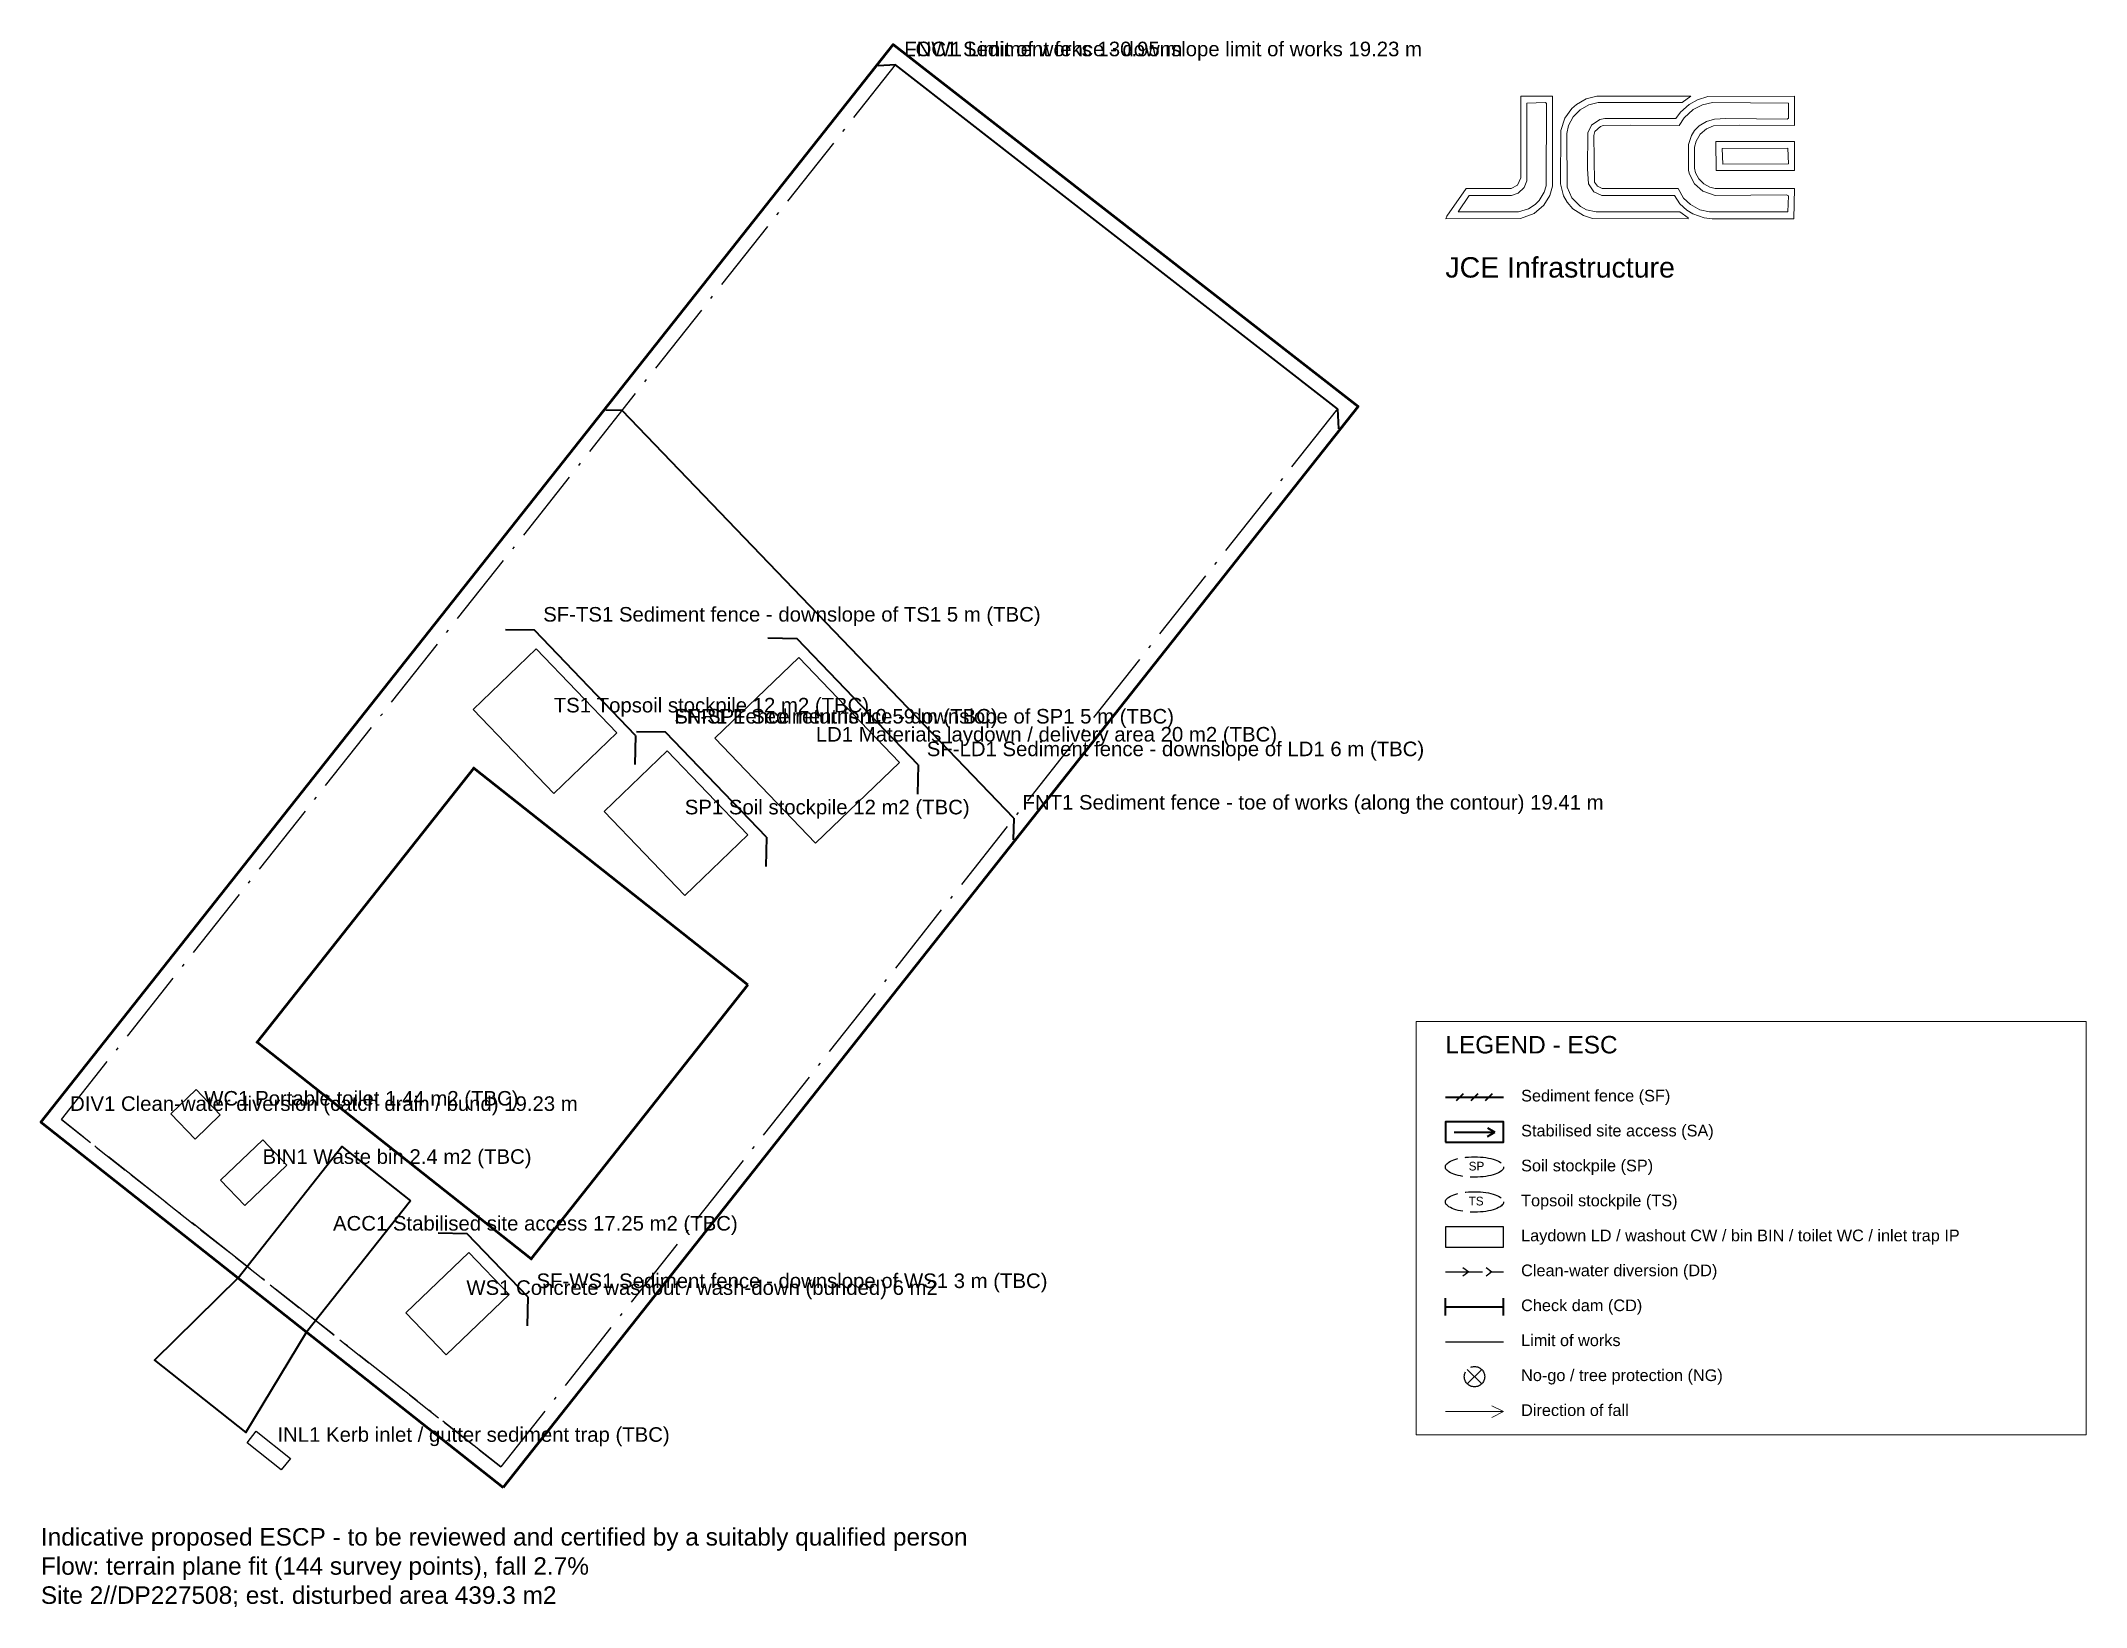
# Model space of a CAD drawing. Header units: metres. Extents: x 238443.3 to 238513.6, y 6569517.2 to 6569571.
import ezdxf

# ---------------------------------------------------------------- set-up
doc = ezdxf.new("R2010")
doc.units = ezdxf.units.M
doc.linetypes.add('DASHDOT', pattern=[3.556, 2.54, -0.508, 0, -0.508])
doc.linetypes.add('DASHED', pattern=[1.524, 1.27, -0.254])
for name, color, linetype, lineweight in [('A-BLDG-SLAB', 5, 'CONTINUOUS', 50), ('C-ANNO-LOGO', 2, 'CONTINUOUS', 18), ('C-DRIV-XOVR', 7, 'CONTINUOUS', 35), ('C-ESC-ACCS', 30, 'CONTINUOUS', 35), ('C-ESC-BINS', 8, 'CONTINUOUS', 25), ('C-ESC-CHKD', 150, 'CONTINUOUS', 35), ('C-ESC-DIVR', 5, 'DASHED', 25), ('C-ESC-FENC', 1, 'CONTINUOUS', 35), ('C-ESC-INLT', 6, 'CONTINUOUS', 25), ('C-ESC-LIMT', 3, 'DASHDOT', 25), ('C-ESC-NOGO', 3, 'DASHED', 25), ('C-ESC-NOTE', 7, 'CONTINUOUS', 18), ('C-ESC-STOK', 40, 'CONTINUOUS', 25), ('C-ESC-WSHT', 4, 'CONTINUOUS', 25), ('C-PROP-BDY', 3, 'CONTINUOUS', 50)]:
    doc.layers.add(name, color=color, linetype=linetype, lineweight=lineweight)
doc.styles.add('JCE', font='arial.ttf')

# ---------------------------------------------------------------- blocks, each defined once
blk = doc.blocks.new('ESC_SF')
at = {"layer": 'C-ESC-FENC'}
for p, q in [((0, 0), (2, 0)), ((0.38, -0.12), (0.62, 0.12)), ((0.88, -0.12), (1.12, 0.12)), ((1.38, -0.12), (1.62, 0.12))]:
    blk.add_line(p, q, dxfattribs=at)
blk = doc.blocks.new('ESC_ACCESS')
at = {"layer": 'C-ESC-ACCS'}
for p in [(0.3, 0), (1.45, 0.15), (1.45, -0.15)]:
    blk.add_line(p, (1.7, 0), dxfattribs=at)
blk.add_lwpolyline([(0, -0.35), (2, -0.35), (2, 0.35), (0, 0.35)], close=True, dxfattribs=at)
blk = doc.blocks.new('ESC_SP')
at = {"layer": 'C-ESC-STOK', "linetype": 'DASHED'}
blk.add_ellipse((1, 0), major_axis=(1, 0), ratio=0.35, dxfattribs=at)
at = {"layer": 'C-ESC-STOK'}
blk.add_text('SP', height=0.3, dxfattribs=at).set_placement((0.8, -0.12))
blk = doc.blocks.new('ESC_TS')
at = {"layer": 'C-ESC-STOK', "linetype": 'DASHED'}
blk.add_ellipse((1, 0), major_axis=(1, 0), ratio=0.35, dxfattribs=at)
at = {"layer": 'C-ESC-STOK'}
blk.add_text('TS', height=0.3, dxfattribs=at).set_placement((0.8, -0.12))
blk = doc.blocks.new('ESC_BOX')
at = {"layer": 'C-ESC-STOK'}
blk.add_lwpolyline([(0, -0.35), (2, -0.35), (2, 0.35), (0, 0.35)], close=True, dxfattribs=at)
blk = doc.blocks.new('ESC_DIVR')
at = {"layer": 'C-ESC-DIVR'}
blk.add_line((0, 0), (2, 0), dxfattribs=at)
for points in [[(0.6, 0.15), (0.8, 0), (0.6, -0.15)], [(1.4, 0.15), (1.6, 0), (1.4, -0.15)]]:
    blk.add_lwpolyline(points, dxfattribs=at)
blk = doc.blocks.new('ESC_CHKD')
at = {"layer": 'C-ESC-CHKD'}
for p, q in [((0, -0.3), (0, 0.3)), ((0, 0), (2, 0)), ((2, -0.3), (2, 0.3))]:
    blk.add_line(p, q, dxfattribs=at)
blk = doc.blocks.new('ESC_LIMT')
at = {"layer": 'C-ESC-LIMT', "linetype": 'DASHDOT'}
blk.add_line((0, 0), (2, 0), dxfattribs=at)
blk = doc.blocks.new('ESC_NOGO')
at = {"layer": 'C-ESC-NOGO'}
for p, q in [((0.75, -0.25), (1.25, 0.25)), ((0.75, 0.25), (1.25, -0.25))]:
    blk.add_line(p, q, dxfattribs=at)
blk.add_circle((1, 0), 0.35, dxfattribs=at)
blk = doc.blocks.new('ESC_FLOW')
at = {"layer": 'C-ESC-NOTE'}
blk.add_line((0, 0), (2, 0), dxfattribs=at)
blk.add_lwpolyline([(1.6, 0.2), (2, 0), (1.6, -0.2)], dxfattribs=at)

msp = doc.modelspace()

# ---------------------------------------------------------------- linework, layer by layer
at = {"layer": 'A-BLDG-SLAB'}
msp.add_lwpolyline([(238467.611, 6569538.615), (238460.171, 6569529.201), (238450.756, 6569536.641), (238458.197, 6569546.056)], close=True, dxfattribs=at)
at = {"layer": 'C-ANNO-LOGO'}
for points in [[(238495.24, 6569569.131), (238494.151, 6569569.131), (238494.151, 6569566.321), (238494.04, 6569566.068), (238493.819, 6569565.957), (238492.272, 6569565.957), (238491.609, 6569565.01), (238491.577, 6569564.915), (238494.135, 6569564.931), (238494.609, 6569565.105), (238494.94, 6569565.389), (238495.146, 6569565.721), (238495.24, 6569566.036)], [(238495.004, 6569568.91), (238495.035, 6569568.878), (238495.019, 6569566.052), (238494.956, 6569565.831), (238494.783, 6569565.547), (238494.64, 6569565.405), (238494.419, 6569565.263), (238494.072, 6569565.152), (238492.004, 6569565.152), (238492.383, 6569565.721), (238493.835, 6569565.721), (238494.056, 6569565.8), (238494.261, 6569565.989), (238494.356, 6569566.226), (238494.356, 6569568.894)], [(238495.904, 6569568.705), (238495.667, 6569568.373), (238495.525, 6569567.947), (238495.509, 6569566.115), (238495.619, 6569565.705), (238495.746, 6569565.484), (238495.935, 6569565.263), (238496.298, 6569565.026), (238496.614, 6569564.931), (238499.898, 6569564.915), (238499.898, 6569564.947), (238499.614, 6569565.152), (238496.74, 6569565.152), (238496.409, 6569565.231), (238496.204, 6569565.342), (238495.904, 6569565.642), (238495.746, 6569566.005), (238495.73, 6569567.852), (238495.793, 6569568.121), (238495.951, 6569568.421), (238496.188, 6569568.657), (238496.488, 6569568.831), (238496.804, 6569568.91), (238499.693, 6569568.91), (238499.993, 6569569.131), (238496.756, 6569569.131), (238496.393, 6569569.036), (238496.061, 6569568.847)], [(238503.546, 6569569.131), (238500.577, 6569569.115), (238500.214, 6569569.005), (238499.93, 6569568.847), (238499.63, 6569568.578), (238499.472, 6569568.357), (238497.04, 6569568.357), (238496.867, 6569568.326), (238496.583, 6569568.136), (238496.456, 6569567.868), (238496.44, 6569566.636), (238496.472, 6569566.115), (238496.661, 6569565.847), (238496.93, 6569565.721), (238499.425, 6569565.721), (238499.614, 6569565.436), (238499.851, 6569565.215), (238500.056, 6569565.089), (238500.451, 6569564.947), (238500.719, 6569564.915), (238503.53, 6569564.915), (238503.546, 6569565.957), (238500.83, 6569565.957), (238500.64, 6569566.005), (238500.435, 6569566.115), (238500.261, 6569566.289), (238500.151, 6569566.494), (238500.119, 6569566.652), (238500.119, 6569567.378), (238500.167, 6569567.584), (238500.309, 6569567.821), (238500.53, 6569568.01), (238500.767, 6569568.105), (238501.651, 6569568.136), (238503.546, 6569568.121)], [(238503.34, 6569568.894), (238503.34, 6569568.373), (238503.293, 6569568.342), (238501.193, 6569568.357), (238500.798, 6569568.342), (238500.53, 6569568.263), (238500.277, 6569568.105), (238500.119, 6569567.947), (238500.009, 6569567.773), (238499.914, 6569567.473), (238499.914, 6569566.573), (238499.946, 6569566.447), (238500.119, 6569566.115), (238500.404, 6569565.863), (238500.83, 6569565.721), (238503.277, 6569565.736), (238503.34, 6569565.705), (238503.325, 6569565.152), (238500.625, 6569565.152), (238500.293, 6569565.231), (238499.977, 6569565.405), (238499.74, 6569565.626), (238499.551, 6569565.957), (238496.946, 6569565.957), (238496.788, 6569566.036), (238496.677, 6569566.178), (238496.661, 6569567.773), (238496.693, 6569567.915), (238496.883, 6569568.089), (238496.977, 6569568.121), (238497.909, 6569568.136), (238499.583, 6569568.121), (238499.756, 6569568.389), (238500.072, 6569568.673), (238500.388, 6569568.831), (238500.735, 6569568.91)], [(238500.846, 6569567.568), (238500.861, 6569566.573), (238503.546, 6569566.573), (238503.546, 6569567.568)], [(238501.067, 6569567.331), (238503.325, 6569567.347), (238503.34, 6569566.81), (238501.083, 6569566.794)]]:
    msp.add_lwpolyline(points, close=True, dxfattribs=at)
at = {"layer": 'C-DRIV-XOVR'}
msp.add_lwpolyline([(238452.46, 6569526.691), (238450.106, 6569528.551), (238447.233, 6569525.723), (238450.372, 6569523.243)], close=True, dxfattribs=at)
at = {"layer": 'C-ESC-ACCS'}
msp.add_lwpolyline([(238456.025, 6569531.202), (238452.46, 6569526.691), (238450.106, 6569528.551), (238453.671, 6569533.063)], close=True, dxfattribs=at)
at = {"layer": 'C-ESC-BINS'}
for points in [[(238448.661, 6569535.016), (238447.796, 6569534.185), (238448.627, 6569533.319), (238449.493, 6569534.15)], [(238449.507, 6569531.907), (238450.339, 6569531.042), (238451.781, 6569532.427), (238450.95, 6569533.293)]]:
    msp.add_lwpolyline(points, close=True, dxfattribs=at)
at = {"layer": 'C-ESC-DIVR'}
msp.add_lwpolyline([(238444.037, 6569533.985), (238459.125, 6569522.061)], dxfattribs=at)
at = {"layer": 'C-ESC-FENC'}
for points in [[(238472.679, 6569570.2), (238472.08, 6569570.169)], [(238487.857, 6569558.389), (238472.679, 6569570.2)], [(238463.293, 6569558.333), (238462.728, 6569558.344)], [(238476.74, 6569544.332), (238463.293, 6569558.333)], [(238487.857, 6569558.389), (238487.892, 6569557.708)], [(238460.283, 6569550.787), (238459.283, 6569550.807)], [(238463.746, 6569547.18), (238460.283, 6569550.787)], [(238469.297, 6569550.494), (238468.297, 6569550.514)], [(238473.453, 6569546.166), (238469.297, 6569550.494)], [(238463.746, 6569547.18), (238463.726, 6569546.181)], [(238464.783, 6569547.287), (238463.783, 6569547.307)], [(238468.246, 6569543.68), (238464.783, 6569547.287)], [(238473.453, 6569546.166), (238473.433, 6569545.166)], [(238476.74, 6569544.332), (238476.725, 6569543.588)], [(238468.246, 6569543.68), (238468.226, 6569542.681)], [(238457.975, 6569530.065), (238456.976, 6569530.086)], [(238460.054, 6569527.902), (238457.975, 6569530.065)], [(238460.054, 6569527.902), (238460.033, 6569526.902)]]:
    msp.add_lwpolyline(points, dxfattribs=at)
at = {"layer": 'C-ESC-INLT'}
msp.add_lwpolyline([(238450.413, 6569522.892), (238450.723, 6569523.284), (238451.9, 6569522.354), (238451.59, 6569521.962)], close=True, dxfattribs=at)
at = {"layer": 'C-ESC-LIMT'}
msp.add_lwpolyline([(238459.125, 6569522.061), (238444.037, 6569533.985), (238472.679, 6569570.2), (238487.857, 6569558.389), (238459.125, 6569522.061)], close=True, dxfattribs=at)
at = {"layer": 'C-ESC-NOTE'}
msp.add_lwpolyline([(238490.561, 6569537.359), (238513.561, 6569537.359), (238513.561, 6569523.159), (238490.561, 6569523.159)], close=True, dxfattribs=at)
at = {"layer": 'C-ESC-STOK'}
for points in [[(238460.341, 6569550.149), (238458.177, 6569548.071), (238460.948, 6569545.186), (238463.111, 6569547.264)], [(238469.355, 6569549.856), (238466.47, 6569547.085), (238469.933, 6569543.479), (238472.818, 6569546.25)], [(238464.841, 6569546.649), (238462.677, 6569544.571), (238465.448, 6569541.686), (238467.611, 6569543.764)]]:
    msp.add_lwpolyline(points, close=True, dxfattribs=at)
at = {"layer": 'C-ESC-WSHT'}
msp.add_lwpolyline([(238455.87, 6569527.35), (238457.255, 6569525.907), (238459.419, 6569527.985), (238458.033, 6569529.428)], close=True, dxfattribs=at)
at = {"layer": 'C-PROP-BDY'}
msp.add_lwpolyline([(238459.207, 6569521.359), (238488.561, 6569558.474), (238472.594, 6569570.9), (238443.334, 6569533.903)], close=True, dxfattribs=at)

# ---------------------------------------------------------------- block references
at = {"layer": 'C-ESC-NOTE'}
for name, p in [('ESC_SF', (238491.561, 6569534.759)), ('ESC_ACCESS', (238491.561, 6569533.559)), ('ESC_SP', (238491.561, 6569532.359)), ('ESC_TS', (238491.561, 6569531.159)), ('ESC_BOX', (238491.561, 6569529.959)), ('ESC_DIVR', (238491.561, 6569528.759)), ('ESC_CHKD', (238491.561, 6569527.559)), ('ESC_LIMT', (238491.561, 6569526.359)), ('ESC_NOGO', (238491.561, 6569525.159)), ('ESC_FLOW', (238491.561, 6569523.959))]:
    msp.add_blockref(name, p, dxfattribs=at)

# ---------------------------------------------------------------- texts
at = {"layer": 'C-ANNO-LOGO', "style": 'JCE'}
msp.add_text('JCE Infrastructure', height=0.7, dxfattribs=at).set_placement((238491.561, 6569562.9))
at = {"layer": 'C-ESC-NOTE', "style": 'JCE'}
for s, height, p in [('LOW1 Limit of works 130.95 m', 0.5, (238472.979, 6569570.5)), ('FNC1 Sediment fence - downslope limit of works 19.23 m', 0.5, (238472.979, 6569570.5)), ('SF-TS1 Sediment fence - downslope of TS1 5 m (TBC)', 0.5, (238460.583, 6569551.087)), ('TS1 Topsoil stockpile 12 m2 (TBC)', 0.5, (238460.944, 6569547.968)), ('SF-SP1 Sediment fence - downslope of SP1 5 m (TBC)', 0.5, (238465.083, 6569547.587)), ('FNR1 Fence returns 10.59 m (TBC)', 0.5, (238465.083, 6569547.587)), ('LD1 Materials laydown / delivery area 20 m2 (TBC)', 0.5, (238469.944, 6569546.968)), ('SF-LD1 Sediment fence - downslope of LD1 6 m (TBC)', 0.5, (238473.753, 6569546.466)), ('SP1 Soil stockpile 12 m2 (TBC)', 0.5, (238465.444, 6569544.468)), ('FNT1 Sediment fence - toe of works (along the contour) 19.41 m', 0.5, (238477.04, 6569544.632)), ('LEGEND - ESC', 0.6, (238491.561, 6569536.259)), ('WC1 Portable toilet 1.44 m2 (TBC)', 0.5, (238448.944, 6569534.468)), ('Sediment fence (SF)', 0.4, (238494.161, 6569534.609)), ('DIV1 Clean-water diversion (catch drain / bund) 19.23 m', 0.5, (238444.337, 6569534.285)), ('Stabilised site access (SA)', 0.4, (238494.161, 6569533.409)), ('BIN1 Waste bin 2.4 m2 (TBC)', 0.5, (238450.944, 6569532.467)), ('Soil stockpile (SP)', 0.4, (238494.161, 6569532.209)), ('Topsoil stockpile (TS)', 0.4, (238494.161, 6569531.009)), ('ACC1 Stabilised site access 17.25 m2 (TBC)', 0.5, (238453.365, 6569530.176)), ('Laydown LD / washout CW / bin BIN / toilet WC / inlet trap IP', 0.4, (238494.161, 6569529.809)), ('SF-WS1 Sediment fence - downslope of WS1 3 m (TBC)', 0.5, (238460.354, 6569528.202)), ('Clean-water diversion (DD)', 0.4, (238494.161, 6569528.609)), ('WS1 Concrete washout / wash-down (bunded) 6 m2', 0.5, (238457.944, 6569527.968)), ('Check dam (CD)', 0.4, (238494.161, 6569527.409)), ('Limit of works', 0.4, (238494.161, 6569526.209)), ('No-go / tree protection (NG)', 0.4, (238494.161, 6569525.009)), ('Direction of fall', 0.4, (238494.161, 6569523.809)), ('INL1 Kerb inlet / gutter sediment trap (TBC)', 0.5, (238451.457, 6569522.923)), ('Indicative proposed ESCP - to be reviewed and certified by a suitably qualified person', 0.6, (238443.334, 6569519.359)), ('Flow: terrain plane fit (144 survey points), fall 2.7%', 0.6, (238443.334, 6569518.359)), ('Site 2//DP227508; est. disturbed area 439.3 m2', 0.6, (238443.334, 6569517.359))]:
    msp.add_text(s, height=height, dxfattribs=at).set_placement(p)

doc.saveas('drawing.dxf')
